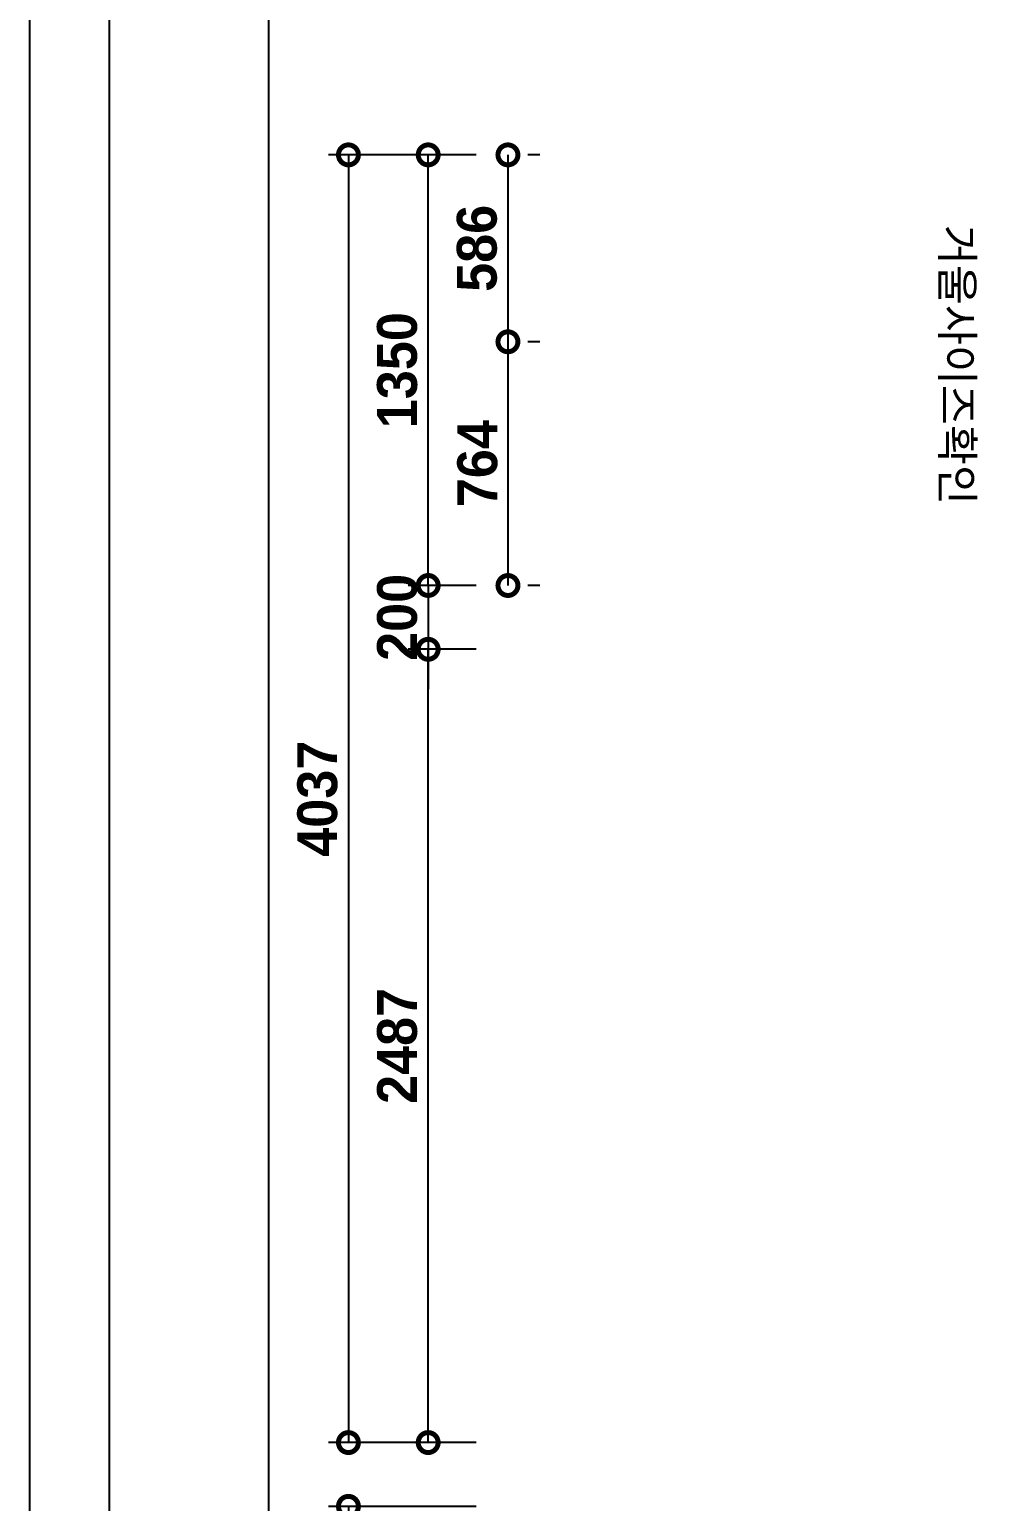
# Model space of a CAD drawing. Header units: inches. Extents: x 157163 to 245256, y -61743 to -20857.
# Drawn here: x 202256 to 205288, y -28377 to -23762 of the extents above; entities that cross this region are included whole.
import ezdxf
from ezdxf.enums import TextEntityAlignment as Align

# ---------------------------------------------------------------- set-up
doc = ezdxf.new("R2010")
doc.units = ezdxf.units.IN
doc.header["$LTSCALE"] = 50
doc.header["$MEASUREMENT"] = 0
for name, color, linetype in [('0-ELC TEXT', 7, 'Continuous'), ('07-DIM WAL', 5, 'Continuous'), ('FORM(YOURNAME)-1', 1, 'Continuous'), ('FORM(YOURNAME)-11', 1, 'Continuous')]:
    doc.layers.add(name, color=color, linetype=linetype)
doc.styles.add('YOURNAME', font='HY울릉도M.TTF')
doc.styles.add('넥슨고딕', font='NEXONLv1GothicBold.ttf')
doc.styles.add('코레일둥고', font='Korail_Round_Gothic_Medium.ttf')
doc.dimstyles.new('50', dxfattribs={"dimscale": 50, "dimtxt": 2.5, "dimasz": 2.5, "dimexe": 1.25, "dimexo": 2, "dimtad": 1, "dimdec": 0, "dimtxsty": '넥슨고딕', "dimblk": 'DOTSMALL', "dimcen": 2.5, "dimclrd": 1, "dimclre": 1, "dimclrt": 7, "dimadec": 0, "dimazin": 0, "dimtfac": 1, "dimtdec": 0, "dimtix": 1, "dimtmove": 0, "dimatfit": 3, "dimldrblk": 'DOTSMALL', "dimfxl": 1.25, "dimarcsym": 0})

# ---------------------------------------------------------------- blocks, each defined once
blk = doc.blocks.new('FORM-ELEVATION')
at = {"layer": 'Defpoints', "color": 158}
for points in [[(-10309, -21692), (71691, -21692), (71691, 35708), (-10309, 35708)], [(-8309, 33708), (61071, 33708), (61071, -19692), (-8309, -19692)]]:
    blk.add_lwpolyline(points, close=True, dxfattribs=at)
at = {"layer": 'FORM(YOURNAME)-11', "color": 250}
blk.add_lwpolyline([(-11309, -22692), (72691, -22692), (72691, 36708), (-11309, 36708)], close=True, dxfattribs=at)
at = {"layer": 'FORM(YOURNAME)-11', "color": 3, "style": 'YOURNAME'}
for tag, height, p in [('1', 450, (71041, -1219)), ('2', 450, (71041, -1863)), ('3', 450, (71041, -3150)), ('4', 450, (71041, -5081)), ('5', 515, (71041, -7398)), ('6', 515, (71041, -9650)), ('7', 515, (71041, -11903)), ('8', 515, (71041, -14155)), ('9', 515, (71041, -16408)), ('10', 515, (66791, -18596)), ('11', 515, (71041, -18660)), ('12', 515, (66791, -20848)), ('13', 515, (71041, -20848))]:
    blk.add_attdef(tag, text='', height=height, dxfattribs=at).set_placement(p, align=Align.MIDDLE_RIGHT)
blk = doc.blocks.new('_DOTSMALL')
at = {"color": 0, "linetype": 'ByBlock', "const_width": 0.5}
blk.add_lwpolyline([(-0.0625, 0, 1), (0.0625, 0, 1)], format="xyb", close=True, dxfattribs=at)
blk = doc.blocks.new('*D26')
at = {"layer": '07-DIM WAL', "color": 1, "lineweight": -2, "transparency": 16777216}
for p, q in [((203656.3, -24154.9), (203193.8, -24154.9)), ((203256.3, -24154.9), (203256.3, -28191.9)), ((203656.3, -28191.9), (203193.8, -28191.9))]:
    blk.add_line(p, q, dxfattribs=at)
at = {"layer": 'Defpoints', "color": 0, "transparency": 16777216}
for p in [(203756.3, -24154.9), (203256.3, -28191.9), (203756.3, -28191.9)]:
    blk.add_point(p, dxfattribs=at)
at = {"layer": '07-DIM WAL', "color": 1, "lineweight": -2, "transparency": 16777216, "xscale": 125, "yscale": 125, "zscale": 125}
for p, rotation in [((203256.3, -24154.9), 90), ((203256.3, -28191.9), 270)]:
    blk.add_blockref('_DOTSMALL', p, dxfattribs=dict(at, rotation=rotation))
at = {"layer": '07-DIM WAL', "color": 7, "transparency": 16777216, "insert": (203159.5, -26173.4), "char_height": 125, "attachment_point": 5, "rotation": 90, "style": '넥슨고딕'}
blk.add_mtext('4037', dxfattribs=at)
blk = doc.blocks.new('*D27')
at = {"layer": '07-DIM WAL', "color": 1, "lineweight": -2, "transparency": 16777216}
for p, q in [((203656.3, -25704.9), (203443.8, -25704.9)), ((203506.3, -28191.9), (203506.3, -25704.9)), ((203656.3, -28191.9), (203443.8, -28191.9))]:
    blk.add_line(p, q, dxfattribs=at)
at = {"layer": 'Defpoints', "color": 0, "transparency": 16777216}
for p in [(203506.3, -25704.9), (203756.3, -25704.9), (203756.3, -28191.9)]:
    blk.add_point(p, dxfattribs=at)
at = {"layer": '07-DIM WAL', "color": 1, "lineweight": -2, "transparency": 16777216, "xscale": 125, "yscale": 125, "zscale": 125}
for p, rotation in [((203506.3, -25704.9), 90), ((203506.3, -28191.9), 270)]:
    blk.add_blockref('_DOTSMALL', p, dxfattribs=dict(at, rotation=rotation))
at = {"layer": '07-DIM WAL', "color": 7, "transparency": 16777216, "insert": (203409.5, -26948.4), "char_height": 125, "attachment_point": 5, "rotation": 90, "style": '넥슨고딕'}
blk.add_mtext('2487', dxfattribs=at)
blk = doc.blocks.new('*D28')
at = {"layer": '07-DIM WAL', "color": 1, "lineweight": -2, "transparency": 16777216}
for p, q in [((203656.3, -24154.9), (203443.8, -24154.9)), ((203506.3, -25504.9), (203506.3, -24154.9)), ((203656.3, -25504.9), (203443.8, -25504.9))]:
    blk.add_line(p, q, dxfattribs=at)
at = {"layer": 'Defpoints', "color": 0, "transparency": 16777216}
for p in [(203506.3, -24154.9), (203756.3, -24154.9), (203756.3, -25504.9)]:
    blk.add_point(p, dxfattribs=at)
at = {"layer": '07-DIM WAL', "color": 1, "lineweight": -2, "transparency": 16777216, "xscale": 125, "yscale": 125, "zscale": 125}
for p, rotation in [((203506.3, -24154.9), 90), ((203506.3, -25504.9), 270)]:
    blk.add_blockref('_DOTSMALL', p, dxfattribs=dict(at, rotation=rotation))
at = {"layer": '07-DIM WAL', "color": 7, "transparency": 16777216, "insert": (203409.5, -24829.9), "char_height": 125, "attachment_point": 5, "rotation": 90, "style": '넥슨고딕'}
blk.add_mtext('1350', dxfattribs=at)
blk = doc.blocks.new('*D29')
at = {"layer": '07-DIM WAL', "color": 1, "lineweight": -2, "transparency": 16777216}
for p, q in [((203506.3, -25504.9), (203506.3, -25379.9)), ((203656.3, -25504.9), (203443.8, -25504.9)), ((203506.3, -25504.9), (203506.3, -25704.9)), ((203656.3, -25704.9), (203443.8, -25704.9)), ((203506.3, -25704.9), (203506.3, -25829.9))]:
    blk.add_line(p, q, dxfattribs=at)
at = {"layer": 'Defpoints', "color": 0, "transparency": 16777216}
for p in [(203756.3, -25504.9), (203506.3, -25704.9), (203756.3, -25704.9)]:
    blk.add_point(p, dxfattribs=at)
at = {"layer": '07-DIM WAL', "color": 1, "lineweight": -2, "transparency": 16777216, "xscale": 125, "yscale": 125, "zscale": 125}
for p, rotation in [((203506.3, -25504.9), 270), ((203506.3, -25704.9), 90)]:
    blk.add_blockref('_DOTSMALL', p, dxfattribs=dict(at, rotation=rotation))
at = {"layer": '07-DIM WAL', "color": 7, "transparency": 16777216, "insert": (203409.5, -25604.9), "char_height": 125, "attachment_point": 5, "rotation": 90, "style": '넥슨고딕'}
blk.add_mtext('200', dxfattribs=at)
blk = doc.blocks.new('*D30')
at = {"layer": '07-DIM WAL', "color": 1, "lineweight": -2, "transparency": 16777216}
for p, q in [((203656.3, -28391.9), (203193.8, -28391.9)), ((203256.3, -28391.9), (203256.3, -32376.9)), ((203656.3, -32376.9), (203193.8, -32376.9))]:
    blk.add_line(p, q, dxfattribs=at)
at = {"layer": 'Defpoints', "color": 0, "transparency": 16777216}
for p in [(203756.3, -28391.9), (203256.3, -32376.9), (203756.3, -32376.9)]:
    blk.add_point(p, dxfattribs=at)
at = {"layer": '07-DIM WAL', "color": 1, "lineweight": -2, "transparency": 16777216, "xscale": 125, "yscale": 125, "zscale": 125}
for p, rotation in [((203256.3, -28391.9), 90), ((203256.3, -32376.9), 270)]:
    blk.add_blockref('_DOTSMALL', p, dxfattribs=dict(at, rotation=rotation))
at = {"layer": '07-DIM WAL', "color": 7, "transparency": 16777216, "insert": (203159.5, -30384.4), "char_height": 125, "attachment_point": 5, "rotation": 90, "style": '넥슨고딕'}
blk.add_mtext('3985', dxfattribs=at)
blk = doc.blocks.new('*D31')
at = {"layer": '07-DIM WAL', "color": 1, "lineweight": -2, "transparency": 16777216}
for p, q in [((203756.3, -24154.9), (203756.3, -24740.9)), ((203856.3, -24154.9), (203818.8, -24154.9)), ((203856.3, -24740.9), (203818.8, -24740.9))]:
    blk.add_line(p, q, dxfattribs=at)
at = {"layer": 'Defpoints', "color": 0, "transparency": 16777216}
for p in [(203756.3, -24154.9), (203756.3, -24740.9), (203756.3, -24740.9)]:
    blk.add_point(p, dxfattribs=at)
at = {"layer": '07-DIM WAL', "color": 1, "lineweight": -2, "transparency": 16777216, "xscale": 125, "yscale": 125, "zscale": 125}
for p, rotation in [((203756.3, -24154.9), 90), ((203756.3, -24740.9), 270)]:
    blk.add_blockref('_DOTSMALL', p, dxfattribs=dict(at, rotation=rotation))
at = {"layer": '07-DIM WAL', "color": 7, "transparency": 16777216, "insert": (203659.5, -24447.9), "char_height": 125, "attachment_point": 5, "rotation": 90, "style": '넥슨고딕'}
blk.add_mtext('586', dxfattribs=at)
blk = doc.blocks.new('*D32')
at = {"layer": '07-DIM WAL', "color": 1, "lineweight": -2, "transparency": 16777216}
for p, q in [((203756.3, -24740.9), (203756.3, -25504.9)), ((203856.3, -24740.9), (203818.8, -24740.9)), ((203856.3, -25504.9), (203818.8, -25504.9))]:
    blk.add_line(p, q, dxfattribs=at)
at = {"layer": 'Defpoints', "color": 0, "transparency": 16777216}
for p in [(203756.3, -24740.9), (203756.3, -25504.9), (203756.3, -25504.9)]:
    blk.add_point(p, dxfattribs=at)
at = {"layer": '07-DIM WAL', "color": 1, "lineweight": -2, "transparency": 16777216, "xscale": 125, "yscale": 125, "zscale": 125}
for p, rotation in [((203756.3, -24740.9), 90), ((203756.3, -25504.9), 270)]:
    blk.add_blockref('_DOTSMALL', p, dxfattribs=dict(at, rotation=rotation))
at = {"layer": '07-DIM WAL', "color": 7, "transparency": 16777216, "insert": (203661, -25122.9), "char_height": 125, "attachment_point": 5, "rotation": 90, "style": '넥슨고딕'}
blk.add_mtext('764', dxfattribs=at)

msp = doc.modelspace()

# ---------------------------------------------------------------- block references
at = {"layer": 'FORM(YOURNAME)-1', "xscale": 0.2500000000000001, "yscale": 0.2500000000000001, "zscale": 0.2500000000000001}
msp.add_blockref('FORM-ELEVATION', (205083.5, -30533.9), dxfattribs=at)

# ---------------------------------------------------------------- texts
at = {"layer": '0-ELC TEXT', "style": '코레일둥고'}
msp.add_text('거울사이즈확인', height=100, rotation=270, dxfattribs=at).set_placement((205114.8, -24374.1))

# ---------------------------------------------------------------- dimensions: what is measured, and where the dimension line sits
at = {"layer": '07-DIM WAL'}
for base, p1, p2, picture, middle in [((203256.3, -28191.9), (203756.3, -24154.9), (203756.3, -28191.9), '*D26', (203159.5, -26173.4)), ((203506.3, -24154.9), (203756.3, -25504.9), (203756.3, -24154.9), '*D28', (203409.5, -24829.9)), ((203756.3, -24740.9), (203756.3, -24154.9), (203756.3, -24740.9), '*D31', (203659.5, -24447.9)), ((203756.3, -25504.9), (203756.3, -24740.9), (203756.3, -25504.9), '*D32', (203661, -25122.9)), ((203506.3, -25704.9), (203756.3, -25504.9), (203756.3, -25704.9), '*D29', (203409.5, -25604.9)), ((203506.3, -25704.9), (203756.3, -28191.9), (203756.3, -25704.9), '*D27', (203409.5, -26948.4)), ((203256.3, -32376.9), (203756.3, -28391.9), (203756.3, -32376.9), '*D30', (203159.5, -30384.4))]:
    dim = msp.add_linear_dim(base=base, p1=p1, p2=p2, angle=90, dimstyle='50', dxfattribs=at)
    dim.commit()
    dim.dimension.update_dxf_attribs({"geometry": picture, "text_midpoint": middle})

doc.saveas('drawing.dxf')
